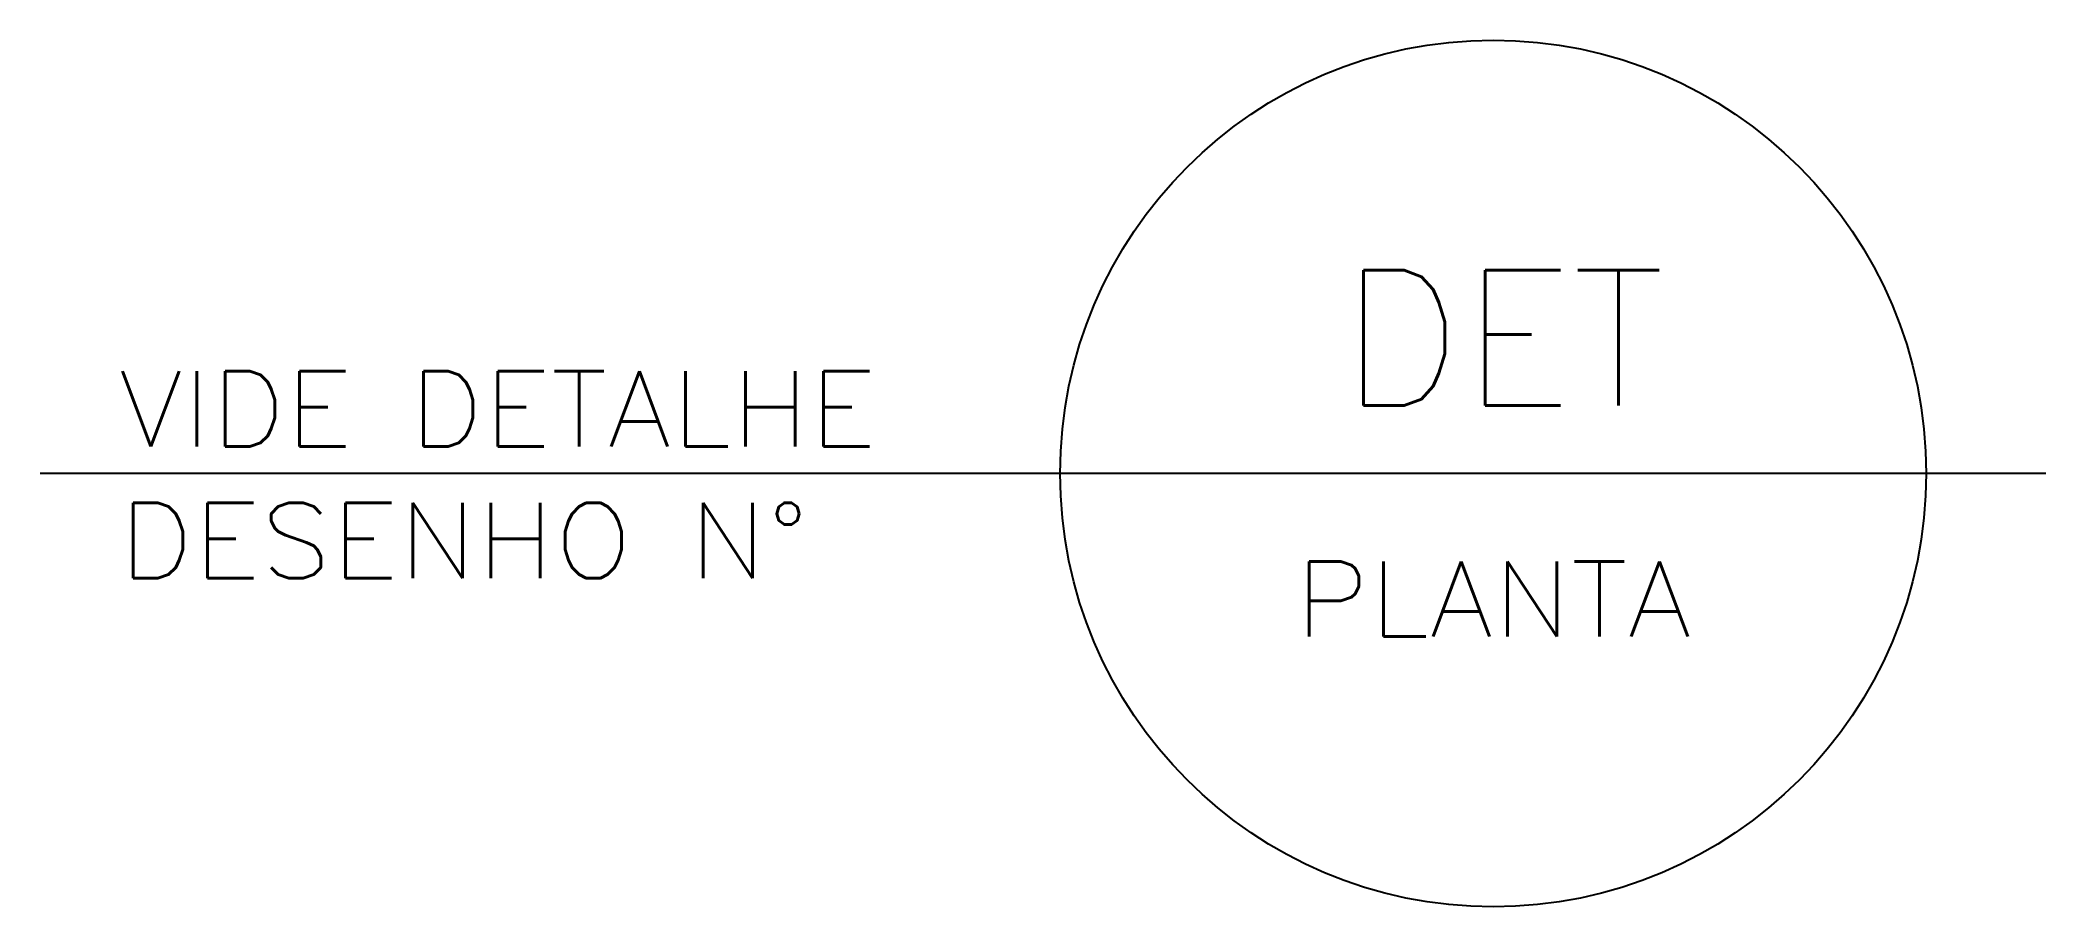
# Model space of a CAD drawing. Extents: x -13565.53 to -13560.19, y -35992.18 to -35989.87.
import ezdxf
from ezdxf.enums import TextEntityAlignment as Align

# ---------------------------------------------------------------- set-up
doc = ezdxf.new("R2010")
doc.units = 0
doc.header["$MEASUREMENT"] = 0
for name, color, linetype in [('2', 2, 'CONTINUOUS'), ('3', 3, 'CONTINUOUS'), ('S20', 3, 'CONTINUOUS'), ('S36', 6, 'CONTINUOUS')]:
    doc.layers.add(name, color=color, linetype=linetype)
doc.styles.add('S20', font='SIMPLEX.SHX', dxfattribs={"height": 0.2})
doc.styles.add('S36', font='SIMPLEX.SHX', dxfattribs={"height": 0.36})

msp = doc.modelspace()

# ---------------------------------------------------------------- linework, layer by layer
at = {"layer": '2', "color": 2}
msp.add_line((-13560.1885, -35991.0226), (-13565.5315, -35991.0226), dxfattribs=at)
at = {"layer": '3'}
msp.add_circle((-13561.6608, -35991.0226), 1.1534, dxfattribs=at)

# ---------------------------------------------------------------- texts
at = {"layer": 'S20', "style": 'S20', "width": 1.1}
for s, p in [('VIDE DETALHE', (-13565.3213, -35990.9507)), ('DESENHO N%%D', (-13565.3213, -35991.3011))]:
    msp.add_text(s, height=0.2, dxfattribs=at).set_placement(p)
msp.add_text('PLANTA', height=0.2, dxfattribs=at).set_placement((-13561.6608, -35991.4568), align=Align.CENTER)
at = {"layer": 'S36', "style": 'S36'}
msp.add_text('DET', height=0.36, dxfattribs=at).set_placement((-13561.6356, -35990.8416), align=Align.CENTER)

doc.saveas('drawing.dxf')
